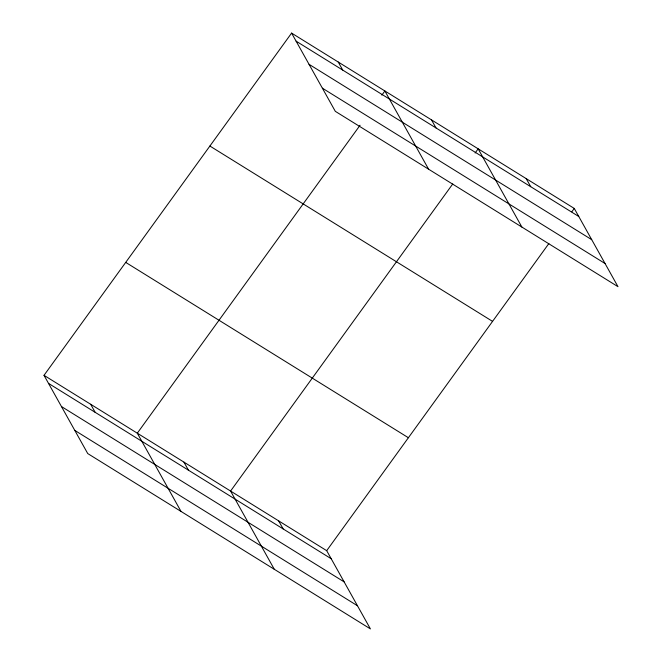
<?xml version="1.0" encoding="UTF-8"?>
<svg xmlns="http://www.w3.org/2000/svg" width="662" height="662" viewBox="0 0 662 662"><rect width="100%" height="100%" fill="white"/><g stroke="black" fill="none" stroke-linecap="round" stroke-linejoin="round"><path stroke-width="0.99" d="M44.015 375.329L326.689 550.668L370.406 628.9L87.732 453.561L44.015 375.329L291.594 33.1L574.268 208.439L617.985 286.671L335.311 111.332L291.594 33.1M360.062 125.259L137.299 433.188L181.016 511.42M381.85 95.146L384.87 90.959L428.595 169.191M452.742 183.962L230.575 491.055L274.3 569.287M475.134 153.005L478.154 148.826L521.879 227.058M326.689 550.668L548.848 243.575M571.844 211.79L574.268 208.439M296.096 41.16L578.77 216.499M309.038 64.313L591.712 239.661M322.369 88.178L605.043 263.517M209.887 146.037L492.561 321.376M125.714 262.392L408.388 437.731M48.516 383.389L331.19 558.728M61.458 406.542L344.132 581.89M74.789 430.399L357.463 605.747M526.207 178.632L530.717 186.692M431.516 119.896L436.018 127.956M338.232 62.029L342.734 70.089M278.636 520.862L283.137 528.921M183.937 462.126L188.438 470.186M90.653 404.259L95.163 412.318"/></g></svg>
